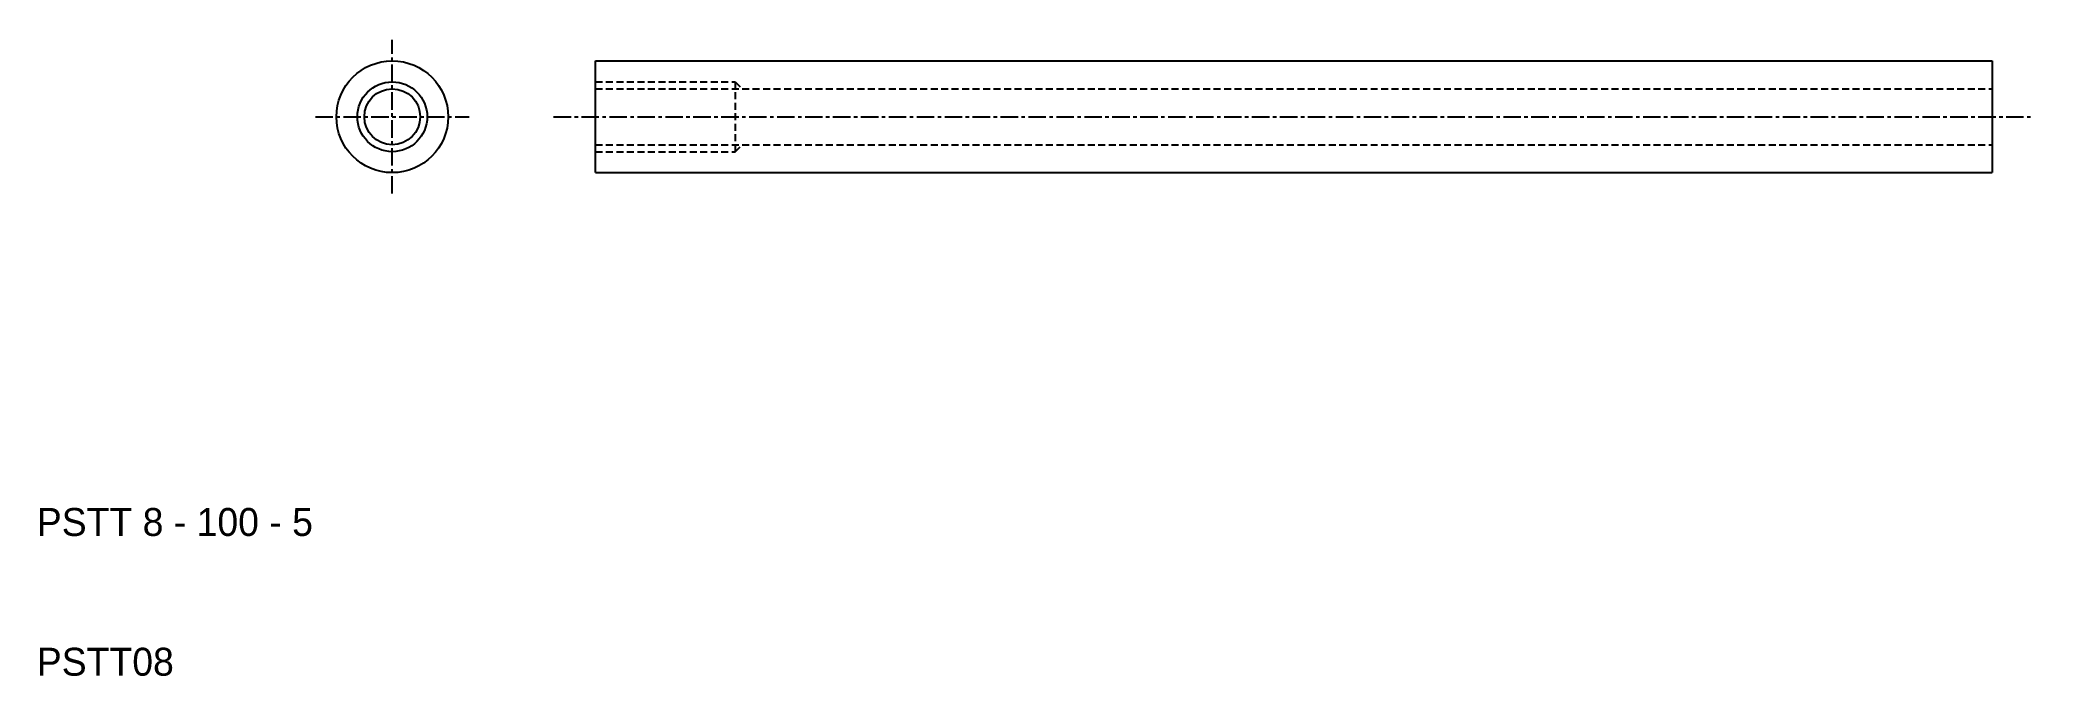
# Model space of a CAD drawing. Extents: x 10 to 153, y 10 to 56.
import ezdxf

# ---------------------------------------------------------------- set-up
doc = ezdxf.new("R2010")
doc.units = 0
doc.linetypes.add('CENTER', pattern=[2, 1.25, -0.25, 0.25, -0.25])
doc.linetypes.add('DASHED', pattern=[0.75, 0.5, -0.25])
doc.layers.get('0').update_dxf_attribs({"linetype": 'CONTINUOUS'})
doc.layers.add('CENTER', color=1, linetype='CENTER')

msp = doc.modelspace()

# ---------------------------------------------------------------- linework, layer by layer
at = {"color": 7, "linetype": 'CONTINUOUS'}
for p, q in [((50, 54), (150, 54)), ((50, 46), (50, 54)), ((150, 54), (150, 46)), ((50, 46), (150, 46))]:
    msp.add_line(p, q, dxfattribs=at)
at = {"color": 3, "linetype": 'DASHED'}
for p, q in [((50, 52.5), (60, 52.5)), ((50, 52), (150, 52)), ((60, 52.5), (60, 47.5)), ((60, 52.5), (60.5, 52)), ((50, 48), (150, 48)), ((50, 47.5), (60, 47.5)), ((60, 47.5), (60.5, 48))]:
    msp.add_line(p, q, dxfattribs=at)
at = {"color": 7, "linetype": 'CONTINUOUS'}
for radius in [4, 4, 2.5, 2]:
    msp.add_circle((35.45, 50), radius, dxfattribs=at)
at = {"layer": 'CENTER', "color": 1, "linetype": 'CENTER'}
for p, q in [((35.45, 44.5), (35.45, 55.5)), ((29.95, 50), (40.95, 50)), ((47, 50), (153, 50))]:
    msp.add_line(p, q, dxfattribs=at)

# ---------------------------------------------------------------- texts
at = {"color": 7, "linetype": 'CONTINUOUS'}
for s, p in [('PSTT 8 - 100 - 5', (10, 20)), ('PSTT08', (10, 10))]:
    msp.add_text(s, height=2, dxfattribs=at).set_placement(p)

doc.saveas('drawing.dxf')
